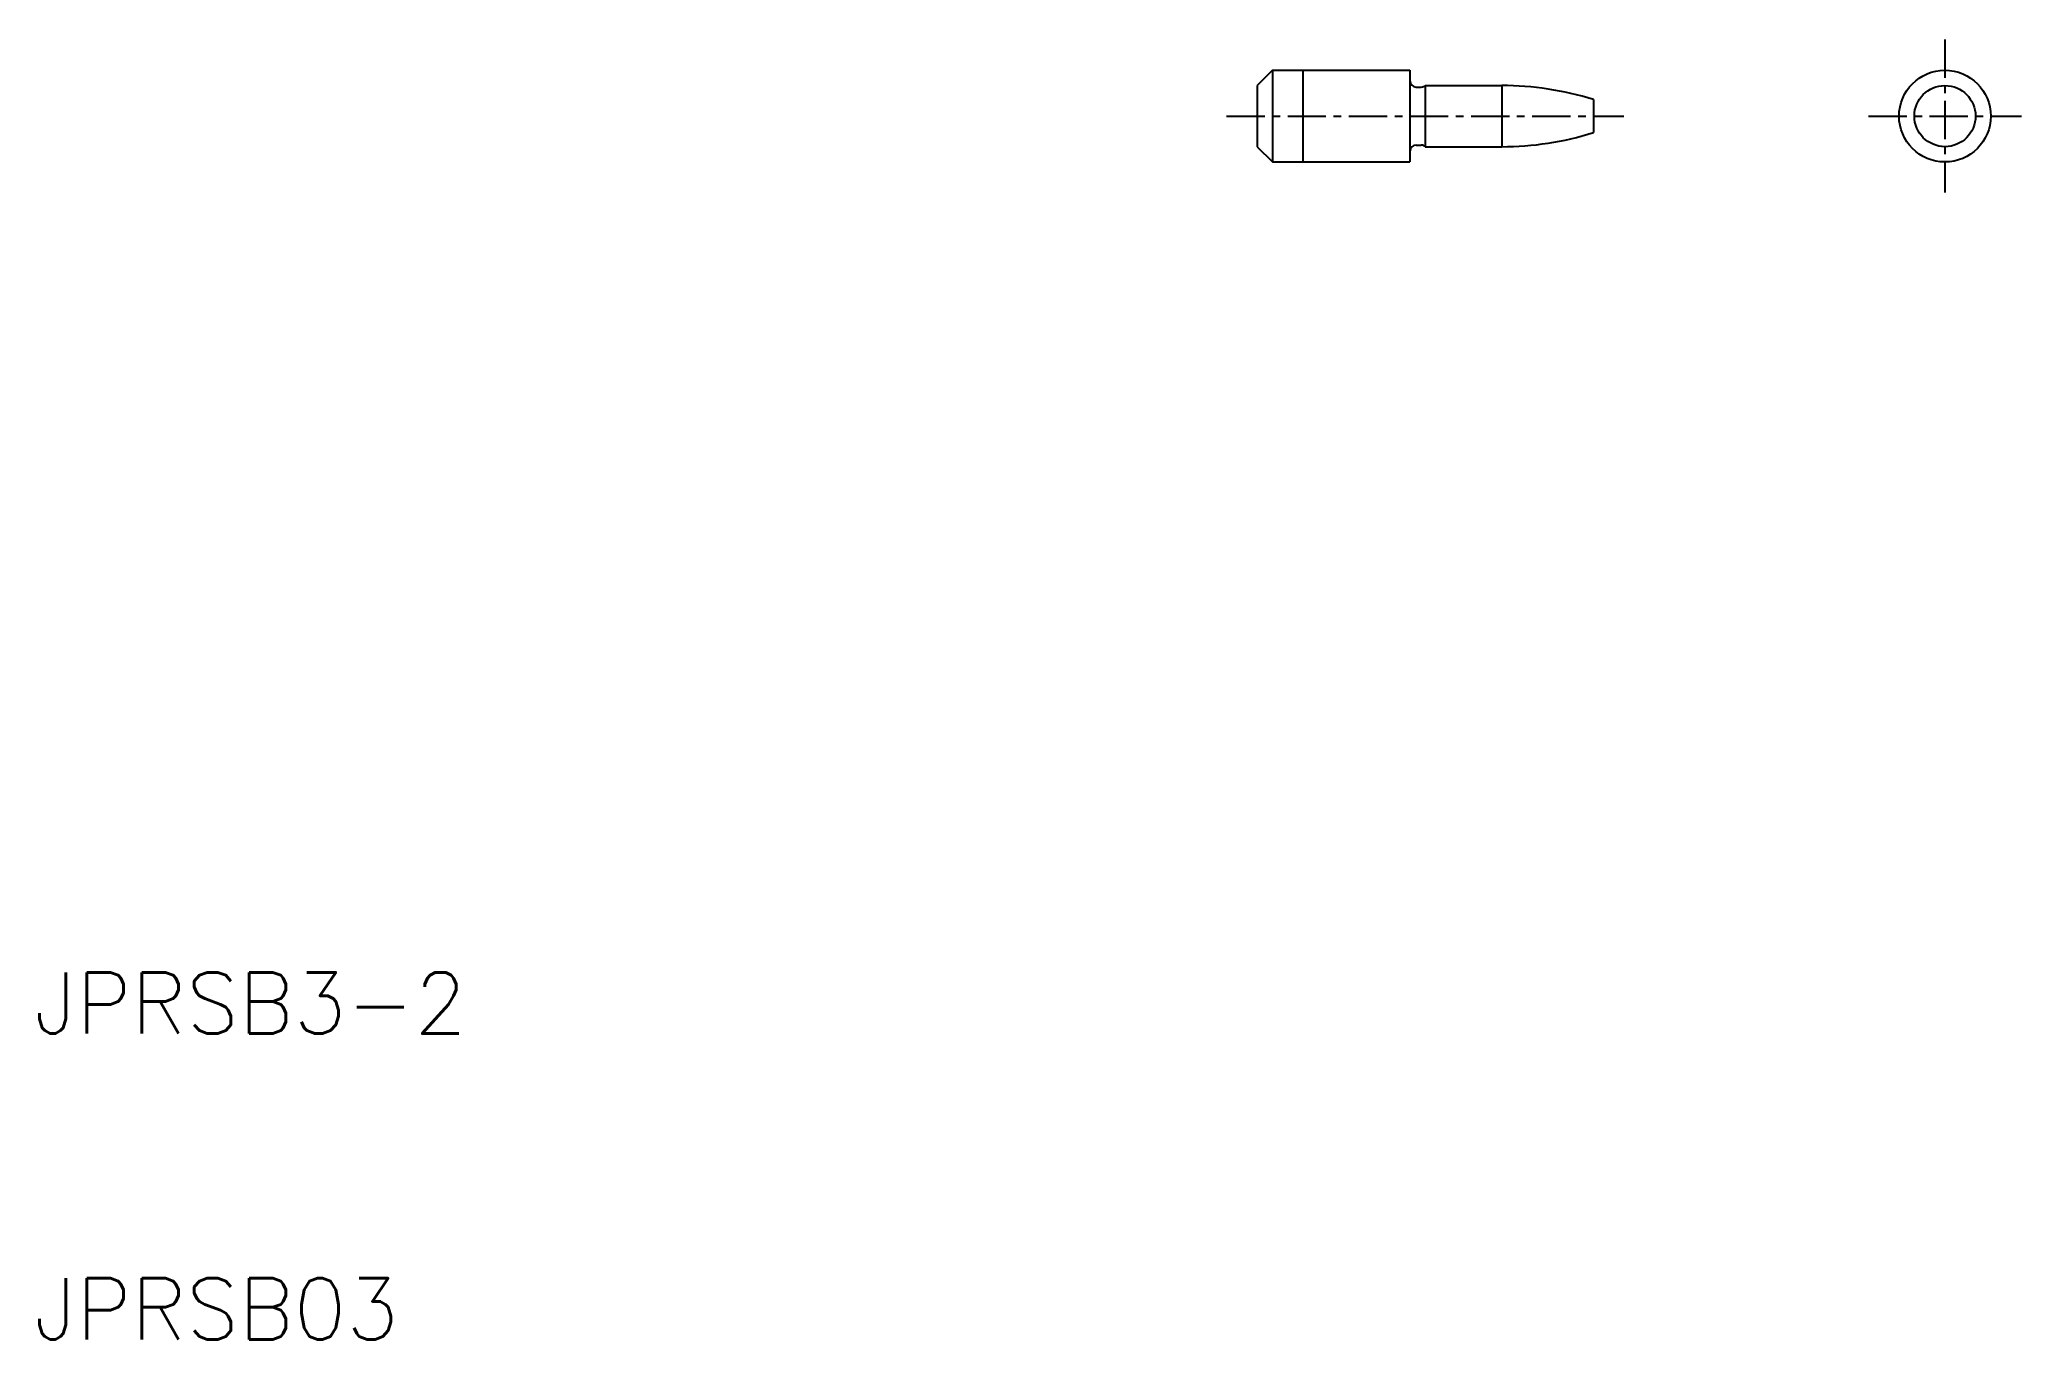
# Model space of a CAD drawing. Extents: x 10.2 to 75, y 10 to 52.5.
import ezdxf

# ---------------------------------------------------------------- set-up
doc = ezdxf.new("R2010")
doc.units = 0
doc.linetypes.add('CENTER', pattern=[2, 1.25, -0.25, 0.25, -0.25])
doc.layers.get('0').update_dxf_attribs({"linetype": 'CONTINUOUS'})
doc.layers.add('CENTER', color=1, linetype='CENTER')
doc.styles.get("Standard").update_dxf_attribs({"font": 'txt.shx'})

msp = doc.modelspace()

# ---------------------------------------------------------------- linework, layer by layer
at = {"color": 7, "linetype": 'CONTINUOUS'}
for p, q in [((50.5, 51.5), (50, 51)), ((50.5, 51.5), (55, 51.5)), ((50.5, 51.5), (50.5, 48.5)), ((51.5, 51.5), (51.5, 48.5)), ((55, 51.5), (55, 48.5)), ((50, 51), (50, 49)), ((55.2, 50.95), (55.368, 50.95)), ((55.5, 51), (58, 51)), ((55.5, 51), (55.5, 49)), ((58, 51), (58, 49)), ((61, 50.539), (61, 49.461)), ((50, 49), (50.5, 48.5)), ((55.2, 49.05), (55.368, 49.05)), ((55.5, 49), (58, 49)), ((50.5, 48.5), (55, 48.5))]:
    msp.add_line(p, q, dxfattribs=at)
for radius in [1.5, 1]:
    msp.add_circle((72.5, 50), radius, dxfattribs=at)
for centre, radius, start, end in [((55.2, 51.15), 0.2, 180, 270), ((55.368, 51.15), 0.2, 270, 311.40962), ((58, 41), 10, 72.5424, 90), ((58, 59), 10, 270, 287.4576), ((55.2, 48.85), 0.2, 90, 180), ((55.368, 48.85), 0.2, 48.59038, 90)]:
    msp.add_arc(centre, radius, start, end, dxfattribs=at)
at = {"layer": 'CENTER', "color": 1, "linetype": 'CENTER'}
for p, q in [((72.5, 52.5), (72.5, 47.5)), ((49, 50), (62, 50)), ((70, 50), (75, 50))]:
    msp.add_line(p, q, dxfattribs=at)

# ---------------------------------------------------------------- texts
at = {"color": 7, "linetype": 'CONTINUOUS'}
for s, p in [('JPRSB3-2', (10, 20)), ('JPRSB03', (10, 10))]:
    msp.add_text(s, height=2, dxfattribs=at).set_placement(p)

doc.saveas('drawing.dxf')
